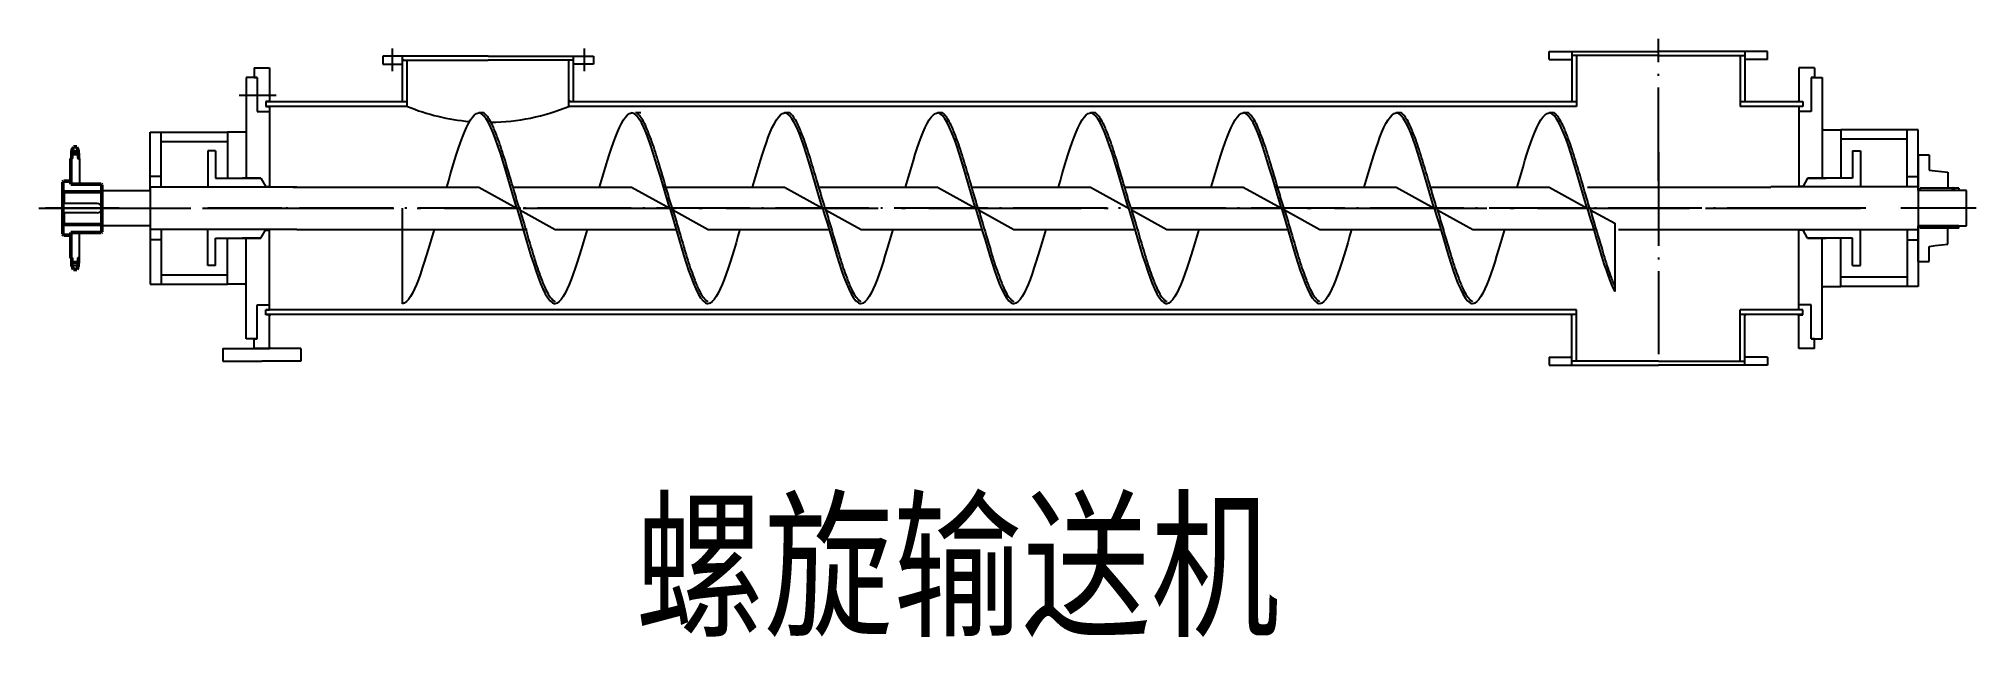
# Model space of a CAD drawing. Header units: millimetres. Extents: x 284 to 408, y 114 to 153.
import ezdxf

# ---------------------------------------------------------------- set-up
doc = ezdxf.new("R2010")
doc.units = ezdxf.units.MM
doc.linetypes.add('AM_ISO08W050', pattern=[13, 9.75, -1.5, 0.25, -1.5])
doc.linetypes.add('AM_ISO08W050x2', pattern=[7.625, 6, -0.75, 0.125, -0.75])
doc.layers.add('AM_0', color=7, linetype='Continuous', lineweight=50)
doc.layers.add('AM_7', color=4, linetype='AM_ISO08W050', lineweight=25)
doc.styles.add('QSDI', font='SimSun.ttf', dxfattribs={"width": 0.8})

msp = doc.modelspace()

# ---------------------------------------------------------------- linework, layer by layer
at = {"color": 2}
for p, q in [((380.59, 151.74), (387.59, 151.74)), ((380.59, 151.24), (380.59, 151.74)), ((382.04, 151.74), (382.04, 148.52)), ((387.59, 151.49), (382.04, 151.49)), ((382.34, 151.49), (382.34, 148.22)), ((394.59, 151.74), (387.59, 151.74)), ((387.59, 151.49), (393.14, 151.49)), ((392.84, 151.49), (392.84, 148.22)), ((393.14, 151.74), (393.14, 148.52)), ((394.59, 151.24), (394.59, 151.74)), ((297.59, 150.69), (298.59, 150.69)), ((297.59, 150.69), (297.59, 150.07)), ((298.59, 150.69), (298.59, 148.52)), ((312.59, 151.44), (305.84, 151.44)), ((305.84, 151.44), (305.84, 150.94)), ((305.84, 150.94), (307.11, 150.94)), ((307.11, 148.52), (307.11, 151.44)), ((307.11, 151.19), (312.59, 151.19)), ((307.41, 148.22), (307.41, 151.19)), ((312.59, 151.44), (319.34, 151.44)), ((318.06, 151.19), (312.59, 151.19)), ((317.76, 148.22), (317.76, 151.19)), ((318.06, 148.52), (318.06, 151.44)), ((319.34, 150.94), (318.06, 150.94)), ((319.34, 151.44), (319.34, 150.94)), ((380.59, 151.24), (382.04, 151.24)), ((394.59, 151.24), (393.14, 151.24)), ((397.59, 150.69), (396.59, 150.69)), ((396.59, 150.69), (396.59, 148.52)), ((397.59, 150.69), (397.59, 150.07)), ((297.09, 150.07), (297.09, 143.62)), ((297.79, 150.07), (297.09, 150.07)), ((297.59, 150.07), (297.79, 150.07)), ((297.79, 150.07), (297.79, 147.89)), ((397.39, 150.07), (397.39, 147.89)), ((397.39, 150.07), (398.09, 150.07)), ((397.59, 150.07), (397.39, 150.07)), ((398.09, 150.07), (398.09, 143.62)), ((297.79, 147.89), (298.59, 147.89)), ((297.79, 147.89), (298.59, 147.89)), ((298.59, 148.53), (298.34, 148.53)), ((298.34, 148.53), (298.34, 148.21)), ((307.41, 148.52), (298.34, 148.52)), ((307.41, 148.22), (298.34, 148.22)), ((298.34, 148.21), (298.59, 148.21)), ((298.59, 148.22), (298.59, 143.07)), ((298.59, 147.89), (298.59, 143.07)), ((312.32, 147.82), (311.99, 147.82)), ((382.34, 148.52), (317.76, 148.52)), ((382.34, 148.22), (317.76, 148.22)), ((322.37, 147.82), (322.04, 147.82)), ((331.92, 147.82), (331.59, 147.82)), ((341.72, 147.82), (341.39, 147.82)), ((351.52, 147.82), (351.19, 147.82)), ((361.32, 147.82), (360.99, 147.82)), ((371.12, 147.82), (370.79, 147.82)), ((380.92, 147.82), (380.59, 147.82)), ((396.84, 148.52), (392.84, 148.52)), ((396.84, 148.22), (392.84, 148.22)), ((396.59, 148.53), (396.84, 148.53)), ((396.59, 148.22), (396.59, 143.07)), ((396.84, 148.21), (396.59, 148.21)), ((396.59, 147.89), (396.59, 143.07)), ((397.39, 147.89), (396.59, 147.89)), ((397.39, 147.89), (396.59, 147.89)), ((396.84, 148.53), (396.84, 148.21)), ((290.94, 142.82), (290.94, 146.57)), ((290.94, 146.57), (291.64, 146.57)), ((291.64, 146.57), (295.89, 146.57)), ((291.64, 143.07), (291.64, 146.57)), ((295.89, 146.57), (295.89, 143.62)), ((297.09, 146.57), (295.89, 146.57)), ((398.09, 146.72), (399.29, 146.72)), ((403.54, 146.72), (399.29, 146.72)), ((399.29, 146.72), (399.29, 143.62)), ((403.54, 143.07), (403.54, 146.72)), ((404.24, 146.72), (403.54, 146.72)), ((404.24, 142.82), (404.24, 146.72)), ((291.64, 145.97), (295.89, 145.97)), ((294.63, 145.37), (294.63, 143.07)), ((295.13, 145.37), (294.63, 145.37)), ((295.13, 145.37), (295.13, 143.62)), ((403.54, 146.12), (399.29, 146.12)), ((400.04, 145.37), (400.04, 143.62)), ((400.04, 145.37), (400.54, 145.37)), ((400.54, 145.37), (400.54, 143.07)), ((286.41, 144.89), (286.41, 143.24)), ((404.24, 145.12), (404.24, 142.82)), ((404.24, 145.12), (404.94, 145.12)), ((404.24, 145.12), (404.24, 142.98)), ((404.24, 145.12), (404.24, 142.98)), ((404.24, 145.12), (404.24, 142.98)), ((404.94, 145.12), (404.94, 144.14)), ((404.94, 144.14), (405.33, 144.09)), ((405.33, 144.09), (406.14, 144.01)), ((287.84, 142.82), (290.94, 142.82)), ((287.84, 140.57), (287.84, 142.82)), ((291.64, 143.72), (290.94, 143.72)), ((290.94, 143.07), (300.34, 143.07)), ((290.94, 143.07), (290.94, 140.32)), ((295.13, 143.62), (296.75, 143.62)), ((295.89, 143.62), (298.02, 143.62)), ((298.02, 143.62), (296.84, 143.62)), ((298.02, 143.62), (298.34, 143.07)), ((298.32, 143.09), (298.59, 143.09)), ((300.09, 143.04), (311.99, 143.04)), ((311.99, 143.04), (314.43, 141.69)), ((314.19, 143.04), (321.79, 143.04)), ((321.79, 143.04), (324.23, 141.69)), ((323.99, 143.04), (331.59, 143.04)), ((331.59, 143.04), (334.03, 141.69)), ((333.79, 143.04), (341.39, 143.04)), ((341.39, 143.04), (343.83, 141.69)), ((343.59, 143.04), (351.19, 143.04)), ((343.59, 143.04), (346.28, 143.04)), ((351.19, 143.04), (353.63, 141.69)), ((353.39, 143.04), (360.99, 143.04)), ((360.99, 143.04), (363.43, 141.69)), ((363.19, 143.04), (370.79, 143.04)), ((370.79, 143.04), (373.23, 141.69)), ((372.99, 143.04), (380.59, 143.04)), ((372.99, 143.04), (375.68, 143.04)), ((380.59, 143.04), (383.03, 141.69)), ((383.04, 143.04), (394.79, 143.04)), ((397.09, 143.07), (394.79, 143.07)), ((404.24, 143.07), (394.84, 143.07)), ((396.85, 143.09), (396.59, 143.09)), ((397.15, 143.62), (396.84, 143.07)), ((399.29, 143.62), (397.15, 143.62)), ((397.15, 143.62), (398.34, 143.62)), ((400.04, 143.62), (398.42, 143.62)), ((403.54, 143.72), (404.24, 143.72)), ((404.24, 143.07), (404.24, 140.32)), ((407.34, 142.82), (404.24, 142.82)), ((406.64, 142.82), (404.24, 142.82)), ((406.64, 142.82), (404.24, 142.82)), ((406.85, 142.82), (404.26, 142.82)), ((406.35, 142.82), (404.26, 142.82)), ((406.36, 142.82), (404.26, 142.82)), ((406.36, 142.82), (404.26, 142.82)), ((404.37, 142.82), (404.37, 142.98)), ((406.42, 142.98), (404.37, 142.98)), ((406.14, 144.01), (406.14, 142.98)), ((406.42, 142.98), (406.42, 142.82)), ((406.55, 142.98), (406.55, 142.82)), ((406.85, 142.98), (406.55, 142.98)), ((406.85, 142.98), (406.85, 142.82)), ((407.34, 140.57), (407.34, 142.82)), ((285.34, 142.64), (285.44, 142.74)), ((285.34, 140.74), (285.34, 142.64)), ((287.54, 141.99), (285.34, 141.99)), ((285.44, 142.74), (287.84, 142.74)), ((285.44, 141.99), (285.44, 142.74)), ((307.09, 141.69), (307.09, 136.94)), ((314.62, 141.59), (316.89, 140.34)), ((324.42, 141.59), (326.69, 140.34)), ((334.22, 141.59), (336.49, 140.34)), ((344.02, 141.59), (346.29, 140.34)), ((353.82, 141.59), (356.09, 140.34)), ((363.62, 141.59), (365.89, 140.34)), ((373.42, 141.59), (375.69, 140.34)), ((383.22, 141.59), (384.79, 140.73)), ((287.54, 141.39), (285.34, 141.39)), ((285.34, 140.74), (285.44, 140.64)), ((285.44, 140.64), (285.44, 141.39)), ((287.84, 140.64), (285.44, 140.64)), ((290.94, 140.57), (287.84, 140.57)), ((290.94, 140.57), (290.94, 136.82)), ((300.34, 140.32), (290.94, 140.32)), ((291.64, 140.32), (291.64, 136.82)), ((294.63, 138.02), (294.63, 140.32)), ((294.63, 138.02), (294.63, 140.32)), ((298.02, 139.77), (298.34, 140.32)), ((298.59, 135.17), (298.59, 140.32)), ((298.59, 135.49), (298.59, 140.32)), ((300.34, 140.34), (315.09, 140.34)), ((307.09, 140.37), (307.09, 135.57)), ((309.13, 140.34), (314.84, 140.34)), ((316.89, 140.34), (324.64, 140.34)), ((326.69, 140.34), (334.44, 140.34)), ((336.49, 140.34), (344.24, 140.34)), ((346.29, 140.34), (354.04, 140.34)), ((356.09, 140.34), (363.84, 140.34)), ((365.89, 140.34), (373.64, 140.34)), ((375.69, 140.34), (383.44, 140.34)), ((384.79, 140.73), (384.79, 136.35)), ((385.04, 140.34), (394.79, 140.34)), ((394.79, 140.32), (397.09, 140.32)), ((394.84, 140.32), (404.24, 140.32)), ((396.59, 135.49), (396.59, 140.32)), ((396.59, 135.17), (396.59, 140.32)), ((397.15, 139.77), (396.84, 140.32)), ((400.54, 138.02), (400.54, 140.32)), ((400.54, 138.02), (400.54, 140.32)), ((403.54, 140.32), (403.54, 136.67)), ((404.24, 140.57), (404.24, 136.67)), ((404.24, 138.27), (404.24, 140.57)), ((404.24, 140.57), (407.34, 140.57)), ((406.64, 140.57), (404.24, 140.57)), ((406.64, 140.57), (404.24, 140.57)), ((404.24, 138.27), (404.24, 140.41)), ((406.85, 140.57), (404.26, 140.57)), ((406.35, 140.57), (404.26, 140.57)), ((406.36, 140.57), (404.26, 140.57)), ((406.36, 140.57), (404.26, 140.57)), ((404.37, 140.57), (404.37, 140.41)), ((405.07, 140.41), (404.37, 140.41)), ((406.55, 140.41), (405.07, 140.41)), ((406.14, 139.38), (406.14, 140.41)), ((406.85, 140.41), (406.55, 140.41)), ((406.85, 140.41), (406.85, 140.57)), ((286.41, 138.5), (286.41, 140.14)), ((291.64, 139.67), (290.94, 139.67)), ((295.13, 138.02), (295.13, 139.77)), ((295.13, 138.02), (295.13, 139.77)), ((295.13, 138.02), (295.13, 139.77)), ((295.13, 139.77), (296.75, 139.77)), ((295.89, 136.82), (295.89, 139.77)), ((295.89, 139.77), (298.02, 139.77)), ((298.02, 139.77), (296.84, 139.77)), ((297.09, 133.32), (297.09, 139.77)), ((298.32, 140.29), (298.59, 140.29)), ((396.85, 140.29), (396.59, 140.29)), ((399.29, 139.77), (397.15, 139.77)), ((397.15, 139.77), (398.34, 139.77)), ((398.09, 133.32), (398.09, 139.77)), ((400.04, 139.77), (398.42, 139.77)), ((399.29, 136.67), (399.29, 139.77)), ((400.04, 138.02), (400.04, 139.77)), ((400.04, 138.02), (400.04, 139.77)), ((400.04, 138.02), (400.04, 139.77)), ((403.54, 139.67), (404.24, 139.67)), ((404.94, 139.25), (405.33, 139.3)), ((404.94, 138.27), (404.94, 139.25)), ((405.33, 139.3), (406.14, 139.38)), ((295.13, 138.02), (294.63, 138.02)), ((400.04, 138.02), (400.54, 138.02)), ((404.24, 138.27), (404.94, 138.27)), ((290.94, 136.82), (291.64, 136.82)), ((291.64, 137.42), (295.89, 137.42)), ((291.64, 136.82), (295.89, 136.82)), ((297.09, 136.82), (295.89, 136.82)), ((398.09, 136.67), (399.29, 136.67)), ((403.54, 137.27), (399.29, 137.27)), ((403.54, 136.67), (399.29, 136.67)), ((404.24, 136.67), (403.54, 136.67)), ((297.79, 135.49), (298.59, 135.49)), ((297.79, 135.49), (298.59, 135.49)), ((297.79, 133.32), (297.79, 135.49)), ((397.39, 135.49), (396.59, 135.49)), ((397.39, 135.49), (396.59, 135.49)), ((397.39, 133.32), (397.39, 135.49)), ((298.34, 135.18), (298.59, 135.18)), ((298.34, 134.86), (298.34, 135.18)), ((382.34, 135.17), (298.34, 135.17)), ((382.34, 134.87), (298.34, 134.87)), ((298.59, 134.86), (298.34, 134.86)), ((298.59, 132.69), (298.59, 134.87)), ((382.04, 133.39), (382.04, 134.87)), ((382.04, 131.64), (382.04, 134.87)), ((382.34, 131.89), (382.34, 135.17)), ((396.84, 135.17), (392.84, 135.17)), ((392.84, 131.89), (392.84, 135.17)), ((396.84, 134.87), (392.84, 134.87)), ((393.14, 133.39), (393.14, 134.87)), ((393.14, 131.64), (393.14, 134.87)), ((396.84, 135.18), (396.59, 135.18)), ((396.59, 132.69), (396.59, 134.87)), ((396.59, 134.86), (396.84, 134.86)), ((396.84, 134.86), (396.84, 135.18)), ((297.79, 133.32), (297.09, 133.32)), ((297.59, 133.32), (297.79, 133.32)), ((297.59, 132.69), (297.59, 133.32)), ((297.79, 133.32), (297.59, 133.32)), ((397.59, 133.32), (397.39, 133.32)), ((397.39, 133.32), (398.09, 133.32)), ((397.59, 132.69), (397.59, 133.32)), ((295.59, 132.69), (298.09, 132.69)), ((295.59, 132.69), (295.59, 131.89)), ((295.59, 131.89), (298.09, 131.89)), ((297.59, 132.69), (298.59, 132.69)), ((297.59, 132.69), (298.59, 132.69)), ((298.59, 132.69), (297.59, 132.69)), ((300.59, 132.69), (298.09, 132.69)), ((300.59, 131.89), (298.09, 131.89)), ((300.59, 132.69), (300.59, 131.89)), ((380.59, 132.14), (382.04, 132.14)), ((380.59, 132.14), (380.59, 131.64)), ((380.59, 131.64), (387.59, 131.64)), ((387.59, 131.89), (382.04, 131.89)), ((387.59, 131.89), (393.14, 131.89)), ((394.59, 131.64), (387.59, 131.64)), ((394.59, 132.14), (393.14, 132.14)), ((394.59, 132.14), (394.59, 131.64)), ((397.59, 132.69), (396.59, 132.69))]:
    msp.add_line(p, q, dxfattribs=at)
for centre, major_axis, start_param, end_param in [((312.59, 160.85), (9.65, 9.65), 3.538145, 3.840063), ((312.59, 160.85), (9.65, 9.65), 3.940438, 4.315837), ((406.48, 142.86), (0.0987, 0.0987), 0.3216, 1.249196), ((287.54, 141.69), (0.212, 0.212), 3.926991, 7.068583)]:
    msp.add_ellipse(centre, major_axis=major_axis, ratio=1, start_param=start_param, end_param=end_param, dxfattribs=at)
for points in [[(309.94, 143.04), (310.61, 145.34), (311.28, 147.73), (311.99, 147.82)], [(314.43, 141.69), (313.63, 144.29), (312.83, 147.71), (311.99, 147.82)], [(319.74, 143.04), (320.41, 145.34), (321.08, 147.73), (321.79, 147.82)], [(324.23, 141.69), (323.43, 144.29), (322.63, 147.71), (321.79, 147.82)], [(329.54, 143.04), (330.21, 145.34), (330.88, 147.73), (331.59, 147.82)], [(334.03, 141.69), (333.23, 144.29), (332.43, 147.71), (331.59, 147.82)], [(339.34, 143.04), (340.01, 145.34), (340.68, 147.73), (341.39, 147.82)], [(343.83, 141.69), (343.03, 144.29), (342.23, 147.71), (341.39, 147.82)], [(349.14, 143.04), (349.81, 145.34), (350.48, 147.73), (351.19, 147.82)], [(353.63, 141.69), (352.83, 144.29), (352.03, 147.71), (351.19, 147.82)], [(358.94, 143.04), (359.61, 145.34), (360.28, 147.73), (360.99, 147.82)], [(363.43, 141.69), (362.63, 144.29), (361.83, 147.71), (360.99, 147.82)], [(368.74, 143.04), (369.41, 145.34), (370.08, 147.73), (370.79, 147.82)], [(373.23, 141.69), (372.43, 144.29), (371.63, 147.71), (370.79, 147.82)], [(378.54, 143.04), (379.21, 145.34), (379.88, 147.73), (380.59, 147.82)], [(383.03, 141.69), (382.23, 144.29), (381.43, 147.71), (380.59, 147.82)], [(314.43, 141.69), (315.24, 139.1), (316.04, 135.68), (316.88, 135.57)], [(324.23, 141.69), (325.04, 139.1), (325.84, 135.68), (326.68, 135.57)], [(334.03, 141.69), (334.84, 139.1), (335.64, 135.68), (336.48, 135.57)], [(343.83, 141.69), (344.64, 139.1), (345.44, 135.68), (346.28, 135.57)], [(353.63, 141.69), (354.44, 139.1), (355.24, 135.68), (356.08, 135.57)], [(363.43, 141.69), (364.24, 139.1), (365.04, 135.68), (365.88, 135.57)], [(373.23, 141.69), (374.04, 139.1), (374.84, 135.68), (375.68, 135.57)], [(383.03, 141.69), (383.62, 139.83), (384.19, 137.53), (384.79, 136.35)], [(309.13, 140.34), (308.46, 138.05), (307.79, 135.66), (307.09, 135.57)], [(318.93, 140.34), (318.26, 138.05), (317.59, 135.66), (316.89, 135.57)], [(328.73, 140.34), (328.06, 138.05), (327.39, 135.66), (326.69, 135.57)], [(338.53, 140.34), (337.86, 138.05), (337.19, 135.66), (336.49, 135.57)], [(348.33, 140.34), (347.66, 138.05), (346.99, 135.66), (346.29, 135.57)], [(358.13, 140.34), (357.46, 138.05), (356.79, 135.66), (356.09, 135.57)], [(367.93, 140.34), (367.26, 138.05), (366.59, 135.66), (365.89, 135.57)], [(377.73, 140.34), (377.06, 138.05), (376.39, 135.66), (375.69, 135.57)]]:
    msp.add_open_spline(points, degree=3, dxfattribs=at)
for points, knots in [([(314.58, 141.74), (314.47, 142.08), (314.37, 142.43), (314.07, 143.45), (313.87, 144.13), (313.53, 145.24), (313.39, 145.69), (313.13, 146.38), (313.03, 146.65), (312.85, 147.06), (312.77, 147.22), (312.62, 147.46), (312.56, 147.56), (312.44, 147.71), (312.38, 147.76), (312.32, 147.82), (312.32, 147.82), (312.32, 147.82)], [131.935464, 131.935464, 131.935464, 131.935464, 149.155331, 149.155331, 181.091384, 181.091384, 204.701835, 204.701835, 221.380114, 221.380114, 233.858031, 233.858031, 243.474509, 243.474509, 251.130267, 251.130267, 251.497398, 251.497398, 251.497398, 251.497398]), ([(324.38, 141.74), (324.27, 142.08), (324.17, 142.43), (323.87, 143.45), (323.67, 144.13), (323.33, 145.24), (323.19, 145.69), (322.93, 146.38), (322.83, 146.65), (322.65, 147.06), (322.57, 147.22), (322.42, 147.46), (322.36, 147.56), (322.24, 147.71), (322.18, 147.76), (322.12, 147.82), (322.12, 147.82), (322.12, 147.82)], [131.935464, 131.935464, 131.935464, 131.935464, 149.155331, 149.155331, 181.091384, 181.091384, 204.701835, 204.701835, 221.380114, 221.380114, 233.858031, 233.858031, 243.474509, 243.474509, 251.130267, 251.130267, 251.497398, 251.497398, 251.497398, 251.497398]), ([(334.18, 141.74), (334.07, 142.08), (333.97, 142.43), (333.67, 143.45), (333.47, 144.13), (333.13, 145.24), (332.99, 145.69), (332.73, 146.38), (332.63, 146.65), (332.45, 147.06), (332.37, 147.22), (332.22, 147.46), (332.16, 147.56), (332.04, 147.71), (331.98, 147.76), (331.92, 147.82), (331.92, 147.82), (331.92, 147.82)], [131.935464, 131.935464, 131.935464, 131.935464, 149.155331, 149.155331, 181.091384, 181.091384, 204.701835, 204.701835, 221.380114, 221.380114, 233.858031, 233.858031, 243.474509, 243.474509, 251.130267, 251.130267, 251.497398, 251.497398, 251.497398, 251.497398]), ([(343.98, 141.74), (343.87, 142.08), (343.77, 142.43), (343.47, 143.45), (343.27, 144.13), (342.93, 145.24), (342.79, 145.69), (342.53, 146.38), (342.43, 146.65), (342.25, 147.06), (342.17, 147.22), (342.02, 147.46), (341.96, 147.56), (341.84, 147.71), (341.78, 147.76), (341.72, 147.82), (341.72, 147.82), (341.72, 147.82)], [131.935464, 131.935464, 131.935464, 131.935464, 149.155331, 149.155331, 181.091384, 181.091384, 204.701835, 204.701835, 221.380114, 221.380114, 233.858031, 233.858031, 243.474509, 243.474509, 251.130267, 251.130267, 251.497398, 251.497398, 251.497398, 251.497398]), ([(353.78, 141.74), (353.67, 142.08), (353.57, 142.43), (353.27, 143.45), (353.07, 144.13), (352.73, 145.24), (352.59, 145.69), (352.33, 146.38), (352.23, 146.65), (352.05, 147.06), (351.97, 147.22), (351.82, 147.46), (351.76, 147.56), (351.64, 147.71), (351.58, 147.76), (351.52, 147.82), (351.52, 147.82), (351.52, 147.82)], [131.935464, 131.935464, 131.935464, 131.935464, 149.155331, 149.155331, 181.091384, 181.091384, 204.701835, 204.701835, 221.380114, 221.380114, 233.858031, 233.858031, 243.474509, 243.474509, 251.130267, 251.130267, 251.497398, 251.497398, 251.497398, 251.497398]), ([(363.58, 141.74), (363.47, 142.08), (363.37, 142.43), (363.07, 143.45), (362.87, 144.13), (362.53, 145.24), (362.39, 145.69), (362.13, 146.38), (362.03, 146.65), (361.85, 147.06), (361.77, 147.22), (361.62, 147.46), (361.56, 147.56), (361.44, 147.71), (361.38, 147.76), (361.32, 147.82), (361.32, 147.82), (361.32, 147.82)], [131.935464, 131.935464, 131.935464, 131.935464, 149.155331, 149.155331, 181.091384, 181.091384, 204.701835, 204.701835, 221.380114, 221.380114, 233.858031, 233.858031, 243.474509, 243.474509, 251.130267, 251.130267, 251.497398, 251.497398, 251.497398, 251.497398]), ([(373.38, 141.74), (373.27, 142.08), (373.17, 142.43), (372.87, 143.45), (372.67, 144.13), (372.33, 145.24), (372.19, 145.69), (371.93, 146.38), (371.83, 146.65), (371.65, 147.06), (371.57, 147.22), (371.42, 147.46), (371.36, 147.56), (371.24, 147.71), (371.18, 147.76), (371.12, 147.82), (371.12, 147.82), (371.12, 147.82)], [131.935464, 131.935464, 131.935464, 131.935464, 149.155331, 149.155331, 181.091384, 181.091384, 204.701835, 204.701835, 221.380114, 221.380114, 233.858031, 233.858031, 243.474509, 243.474509, 251.130267, 251.130267, 251.497398, 251.497398, 251.497398, 251.497398]), ([(383.18, 141.74), (383.07, 142.08), (382.97, 142.43), (382.67, 143.45), (382.47, 144.13), (382.13, 145.24), (381.99, 145.69), (381.73, 146.38), (381.63, 146.65), (381.45, 147.06), (381.37, 147.22), (381.22, 147.46), (381.16, 147.56), (381.04, 147.71), (380.98, 147.76), (380.92, 147.82), (380.92, 147.82), (380.92, 147.82)], [131.935464, 131.935464, 131.935464, 131.935464, 149.155331, 149.155331, 181.091384, 181.091384, 204.701835, 204.701835, 221.380114, 221.380114, 233.858031, 233.858031, 243.474509, 243.474509, 251.130267, 251.130267, 251.497398, 251.497398, 251.497398, 251.497398]), ([(314.58, 141.74), (314.68, 141.4), (314.79, 141.05), (315.09, 140.03), (315.29, 139.35), (315.62, 138.24), (315.77, 137.79), (316.02, 137.11), (316.12, 136.86), (316.29, 136.46), (316.37, 136.31), (316.5, 136.09), (316.56, 136.01), (316.66, 135.88), (316.7, 135.84), (316.77, 135.78), (316.8, 135.76), (316.85, 135.73), (316.87, 135.73), (316.88, 135.72)], [131.935464, 131.935464, 131.935464, 131.935464, 149.155331, 149.155331, 181.091384, 181.091384, 204.701835, 204.701835, 221.380114, 221.380114, 233.858031, 233.858031, 243.474509, 243.474509, 251.130267, 251.130267, 257.178372, 257.178372, 262.046878, 262.046878, 262.046878, 262.046878]), ([(324.38, 141.74), (324.48, 141.4), (324.59, 141.05), (324.89, 140.03), (325.09, 139.35), (325.42, 138.24), (325.57, 137.79), (325.82, 137.11), (325.92, 136.86), (326.09, 136.46), (326.17, 136.31), (326.3, 136.09), (326.36, 136.01), (326.46, 135.88), (326.5, 135.84), (326.57, 135.78), (326.6, 135.76), (326.65, 135.73), (326.67, 135.73), (326.68, 135.72)], [131.935464, 131.935464, 131.935464, 131.935464, 149.155331, 149.155331, 181.091384, 181.091384, 204.701835, 204.701835, 221.380114, 221.380114, 233.858031, 233.858031, 243.474509, 243.474509, 251.130267, 251.130267, 257.178372, 257.178372, 262.046878, 262.046878, 262.046878, 262.046878]), ([(334.18, 141.74), (334.28, 141.4), (334.39, 141.05), (334.69, 140.03), (334.89, 139.35), (335.22, 138.24), (335.37, 137.79), (335.62, 137.11), (335.72, 136.86), (335.89, 136.46), (335.97, 136.31), (336.1, 136.09), (336.16, 136.01), (336.26, 135.88), (336.3, 135.84), (336.37, 135.78), (336.4, 135.76), (336.45, 135.73), (336.47, 135.73), (336.48, 135.72)], [131.935464, 131.935464, 131.935464, 131.935464, 149.155331, 149.155331, 181.091384, 181.091384, 204.701835, 204.701835, 221.380114, 221.380114, 233.858031, 233.858031, 243.474509, 243.474509, 251.130267, 251.130267, 257.178372, 257.178372, 262.046878, 262.046878, 262.046878, 262.046878]), ([(343.98, 141.74), (344.08, 141.4), (344.19, 141.05), (344.49, 140.03), (344.69, 139.35), (345.02, 138.24), (345.17, 137.79), (345.42, 137.11), (345.52, 136.86), (345.69, 136.46), (345.77, 136.31), (345.9, 136.09), (345.96, 136.01), (346.06, 135.88), (346.1, 135.84), (346.17, 135.78), (346.2, 135.76), (346.25, 135.73), (346.27, 135.73), (346.28, 135.72)], [131.935464, 131.935464, 131.935464, 131.935464, 149.155331, 149.155331, 181.091384, 181.091384, 204.701835, 204.701835, 221.380114, 221.380114, 233.858031, 233.858031, 243.474509, 243.474509, 251.130267, 251.130267, 257.178372, 257.178372, 262.046878, 262.046878, 262.046878, 262.046878]), ([(353.78, 141.74), (353.88, 141.4), (353.99, 141.05), (354.29, 140.03), (354.49, 139.35), (354.82, 138.24), (354.97, 137.79), (355.22, 137.11), (355.32, 136.86), (355.49, 136.46), (355.57, 136.31), (355.7, 136.09), (355.76, 136.01), (355.86, 135.88), (355.9, 135.84), (355.97, 135.78), (356, 135.76), (356.05, 135.73), (356.07, 135.73), (356.08, 135.72)], [131.935464, 131.935464, 131.935464, 131.935464, 149.155331, 149.155331, 181.091384, 181.091384, 204.701835, 204.701835, 221.380114, 221.380114, 233.858031, 233.858031, 243.474509, 243.474509, 251.130267, 251.130267, 257.178372, 257.178372, 262.046878, 262.046878, 262.046878, 262.046878]), ([(363.58, 141.74), (363.68, 141.4), (363.79, 141.05), (364.09, 140.03), (364.29, 139.35), (364.62, 138.24), (364.77, 137.79), (365.02, 137.11), (365.12, 136.86), (365.29, 136.46), (365.37, 136.31), (365.5, 136.09), (365.56, 136.01), (365.66, 135.88), (365.7, 135.84), (365.77, 135.78), (365.8, 135.76), (365.85, 135.73), (365.87, 135.73), (365.88, 135.72)], [131.935464, 131.935464, 131.935464, 131.935464, 149.155331, 149.155331, 181.091384, 181.091384, 204.701835, 204.701835, 221.380114, 221.380114, 233.858031, 233.858031, 243.474509, 243.474509, 251.130267, 251.130267, 257.178372, 257.178372, 262.046878, 262.046878, 262.046878, 262.046878]), ([(373.38, 141.74), (373.48, 141.4), (373.59, 141.05), (373.89, 140.03), (374.09, 139.35), (374.42, 138.24), (374.57, 137.79), (374.82, 137.11), (374.92, 136.86), (375.09, 136.46), (375.17, 136.31), (375.3, 136.09), (375.36, 136.01), (375.46, 135.88), (375.5, 135.84), (375.57, 135.78), (375.6, 135.76), (375.65, 135.73), (375.67, 135.73), (375.68, 135.72)], [131.935464, 131.935464, 131.935464, 131.935464, 149.155331, 149.155331, 181.091384, 181.091384, 204.701835, 204.701835, 221.380114, 221.380114, 233.858031, 233.858031, 243.474509, 243.474509, 251.130267, 251.130267, 257.178372, 257.178372, 262.046878, 262.046878, 262.046878, 262.046878]), ([(383.18, 141.74), (383.28, 141.4), (383.39, 141.05), (383.69, 140.03), (383.89, 139.35), (384.22, 138.24), (384.37, 137.79), (384.6, 137.14), (384.69, 136.91), (384.79, 136.71)], [131.935464, 131.935464, 131.935464, 131.935464, 149.155331, 149.155331, 181.091384, 181.091384, 204.701835, 204.701835, 219.558009, 219.558009, 219.558009, 219.558009])]:
    msp.add_open_spline(points, degree=3, knots=knots, dxfattribs=at)
at = {"layer": 'AM_0', "color": 2}
for p, q in [((286.23, 145.62), (286.01, 145.62)), ((286.01, 145.62), (286.23, 145.62)), ((285.89, 144.89), (285.84, 144.89)), ((285.84, 143.24), (285.84, 144.89)), ((285.91, 145.22), (285.91, 144.92)), ((285.91, 145.18), (286.33, 145.18)), ((286.33, 145.22), (286.33, 144.92)), ((286.33, 145.22), (286.33, 144.92)), ((286.36, 144.89), (286.41, 144.89)), ((286.36, 144.89), (286.41, 144.89)), ((285.39, 143.42), (285.34, 143.37)), ((285.34, 141.69), (285.34, 143.37)), ((285.39, 143.42), (285.84, 143.42)), ((285.84, 143.42), (285.84, 143.24)), ((285.84, 143.24), (287.79, 143.24)), ((287.79, 143.24), (287.84, 143.19)), ((287.84, 143.19), (287.84, 141.69)), ((287.84, 142.74), (285.34, 142.74)), ((285.34, 141.69), (285.34, 140.02)), ((287.84, 140.19), (287.84, 141.69)), ((287.84, 140.64), (285.34, 140.64)), ((285.34, 140.02), (285.39, 139.97)), ((285.39, 139.97), (285.34, 140.02)), ((285.39, 139.97), (285.84, 139.97)), ((285.39, 139.97), (285.84, 139.97)), ((285.84, 140.14), (287.79, 140.14)), ((285.84, 139.97), (285.84, 140.14)), ((285.84, 139.97), (285.84, 140.14)), ((285.84, 139.97), (285.84, 140.14)), ((285.84, 140.14), (285.84, 138.5)), ((285.84, 140.14), (285.84, 138.5)), ((285.84, 140.14), (285.84, 138.5)), ((287.84, 140.19), (287.79, 140.14)), ((285.89, 138.5), (285.84, 138.5)), ((285.89, 138.5), (285.84, 138.5)), ((285.89, 138.5), (285.84, 138.5)), ((285.91, 138.17), (285.91, 138.47)), ((285.91, 138.17), (285.91, 138.47)), ((285.91, 138.17), (285.91, 138.47)), ((285.91, 138.21), (286.33, 138.21)), ((285.91, 138.21), (286.33, 138.21)), ((285.91, 138.21), (286.33, 138.21)), ((286.33, 138.17), (286.33, 138.47)), ((286.33, 138.17), (286.33, 138.47)), ((286.33, 138.17), (286.33, 138.47)), ((286.33, 138.17), (286.33, 138.47)), ((286.36, 138.5), (286.41, 138.5)), ((286.36, 138.5), (286.41, 138.5)), ((286.36, 138.5), (286.41, 138.5)), ((286.36, 138.5), (286.41, 138.5)), ((286.01, 137.77), (286.23, 137.77)), ((286.23, 137.77), (286.01, 137.77)), ((286.01, 137.77), (286.23, 137.77)), ((286.23, 137.77), (286.01, 137.77)), ((286.01, 137.77), (286.23, 137.77)), ((286.23, 137.77), (286.01, 137.77))]:
    msp.add_line(p, q, dxfattribs=at)
for centre, major_axis, start_param, end_param in [((286.76, 145.22), (-0.598, 0.598), 0.298988, 0.785398), ((285.48, 145.22), (0.598, 0.598), 5.497787, 5.984198), ((285.89, 144.92), (0.0177, 0.0177), 3.926991, 5.497787), ((286.36, 144.92), (-0.0177, 0.0177), 0.785398, 2.356194), ((286.36, 144.92), (-0.0177, 0.0177), 0.785398, 2.356194), ((286.36, 144.92), (-0.0177, 0.0177), 0.785398, 2.356194), ((285.89, 138.47), (-0.0177, 0.0177), 3.926991, 5.497787), ((285.89, 138.47), (-0.0177, 0.0177), 3.926991, 5.497787), ((285.89, 138.47), (-0.0177, 0.0177), 3.926991, 5.497787), ((286.76, 138.17), (0.598, 0.598), 2.356194, 2.842605), ((286.76, 138.17), (0.598, 0.598), 2.356194, 2.842605), ((286.76, 138.17), (0.598, 0.598), 2.356194, 2.842605), ((285.48, 138.17), (-0.598, 0.598), 3.44058, 3.926991), ((285.48, 138.17), (-0.598, 0.598), 3.44058, 3.926991), ((285.48, 138.17), (-0.598, 0.598), 3.44058, 3.926991), ((286.36, 138.47), (0.0177, 0.0177), 0.785398, 2.356194), ((286.36, 138.47), (0.0177, 0.0177), 0.785398, 2.356194), ((286.36, 138.47), (0.0177, 0.0177), 0.785398, 2.356194), ((286.36, 138.47), (0.0177, 0.0177), 0.785398, 2.356194), ((286.36, 138.47), (0.0177, 0.0177), 0.785398, 2.356194), ((286.36, 138.47), (0.0177, 0.0177), 0.785398, 2.356194), ((286.36, 138.47), (0.0177, 0.0177), 0.785398, 2.356194)]:
    msp.add_ellipse(centre, major_axis=major_axis, ratio=1, start_param=start_param, end_param=end_param, dxfattribs=at)
for points in [[(382.04, 151.49), (382.19, 151.49), (382.04, 151.64)], [(393.14, 151.49), (393.14, 151.64), (392.99, 151.49)], [(307.11, 151.19), (307.26, 151.19), (307.11, 151.34)], [(318.06, 151.19), (318.06, 151.34), (317.91, 151.19)], [(382.04, 151.24), (381.89, 151.24), (382.04, 151.09)], [(393.14, 151.24), (393.14, 151.09), (393.29, 151.24)], [(298.59, 148.52), (298.74, 148.52), (298.59, 148.67)], [(307.11, 148.52), (307.11, 148.67), (306.96, 148.52)], [(317.81, 148.52), (317.96, 148.52), (317.81, 148.67)], [(382.04, 148.52), (382.04, 148.67), (381.89, 148.52)], [(393.14, 148.52), (393.29, 148.52), (393.14, 148.67)], [(396.59, 148.52), (396.44, 148.52), (396.59, 148.67)], [(297.09, 146.57), (297.09, 146.72), (296.94, 146.57)], [(398.09, 146.72), (398.09, 146.87), (398.24, 146.72)], [(285.84, 143.42), (285.84, 143.69), (285.69, 143.42)], [(286.41, 143.24), (286.41, 143.39), (286.56, 143.24)], [(285.84, 139.97), (285.69, 139.97), (285.84, 139.69)], [(285.84, 139.97), (285.84, 139.69), (285.69, 139.97)], [(286.41, 140.14), (286.41, 139.99), (286.56, 140.14)], [(297.09, 136.82), (297.09, 136.67), (296.94, 136.82)], [(398.09, 136.67), (398.09, 136.52), (398.24, 136.67)], [(298.59, 134.87), (298.74, 134.87), (298.59, 134.72)], [(382.04, 134.87), (382.04, 134.72), (381.89, 134.87)], [(382.04, 134.87), (382.04, 134.72), (381.89, 134.87)], [(393.14, 134.87), (393.29, 134.87), (393.14, 134.72)], [(393.14, 134.87), (393.29, 134.87), (393.14, 134.72)], [(396.59, 134.87), (396.44, 134.87), (396.59, 134.72)], [(297.59, 132.69), (297.59, 132.84), (297.44, 132.69)], [(298.59, 132.69), (298.74, 132.69), (298.59, 132.84)], [(382.04, 132.14), (381.89, 132.14), (382.04, 132.29)], [(382.04, 131.89), (382.19, 131.89), (382.04, 131.74)], [(393.14, 131.89), (393.14, 131.74), (392.99, 131.89)], [(393.14, 132.14), (393.14, 132.29), (393.29, 132.14)]]:
    msp.add_solid(points, dxfattribs=at)
at = {"layer": 'AM_7', "color": 2, "linetype": 'AM_ISO08W050x2'}
for p, q in [((306.44, 151.93), (306.44, 150.49)), ((318.74, 151.93), (318.74, 150.49)), ((387.59, 143.44), (387.59, 152.56)), ((296.63, 148.94), (297.99, 148.94)), ((297.17, 148.94), (299, 148.94)), ((387.59, 145.28), (387.59, 132.33)), ((288.95, 141.69), (284.22, 141.69)), ((287.21, 141.69), (292.03, 141.69)), ((294.28, 141.69), (299, 141.69)), ((296.68, 141.69), (294.62, 141.69)), ((296.68, 141.69), (294.62, 141.69)), ((299.38, 141.69), (296.63, 141.69)), ((299.38, 141.69), (296.63, 141.69)), ((398, 141.69), (299, 141.69)), ((390.62, 141.69), (398.49, 141.69)), ((390.62, 141.69), (398.49, 141.69)), ((395.8, 141.69), (398.54, 141.69)), ((395.8, 141.69), (398.54, 141.69)), ((400.89, 141.69), (396.17, 141.69)), ((398.5, 141.69), (400.55, 141.69)), ((398.5, 141.69), (400.55, 141.69)), ((407.96, 141.69), (403.14, 141.69))]:
    msp.add_line(p, q, dxfattribs=at)
at = {"layer": 'AM_7', "color": 2}
for p, q in [((285.89, 145.37), (286.43, 145.37)), ((283.79, 141.69), (314.69, 141.69)), ((314.84, 141.69), (390.62, 141.69)), ((285.89, 138.02), (286.43, 138.02))]:
    msp.add_line(p, q, dxfattribs=at)

# ---------------------------------------------------------------- texts
at = {"style": 'QSDI', "width": 0.8}
msp.add_text('螺旋输送机', height=7.569, dxfattribs=at).set_placement((322.02, 115.02))

doc.saveas('drawing.dxf')
